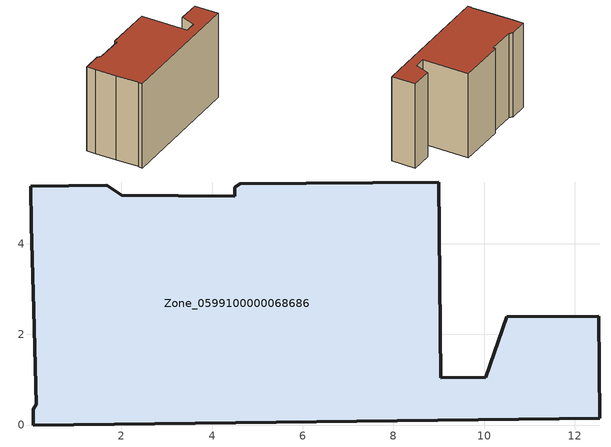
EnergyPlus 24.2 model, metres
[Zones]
Zone_0599100000068686
 floor ground (C_G): 4.5,5.04 4.5,5.24 4.62,5.32 9,5.36 9.04,1.04 10.04,1.05 10.5,2.39 12.53,2.4 12.55,0.15 0.06,0 0.06,0.35 0.12,0.46 0.07,2.54 0.01,4.41 0,5.27 1.68,5.29 2.01,5.07 z0
 wall outside (C_F): 12.55,0.15 12.53,2.4 10.5,2.39 10.04,1.05 9.04,1.04 9,5.36 4.62,5.32 4.5,5.24 4.5,5.04 2.01,5.07 1.68,5.29 0,5.27 0.01,4.41 0.07,2.54 0.12,0.46 0.06,0.35 0.06,0 12.55,0.15 z0:8.13
 roof outside (C_R): 0.06,0.35 0.06,0 12.55,0.15 12.53,2.4 10.5,2.39 10.04,1.05 9.04,1.04 9,5.36 4.62,5.32 4.5,5.24 4.5,5.04 2.01,5.07 1.68,5.29 0,5.27 0.01,4.41 0.07,2.54 0.12,0.46 z8.13
[BUILDING]
Pand.0599100000068686: North Axis=0; Terrain=City; Loads Convergence Tolerance Value=0.04; Temperature Convergence Tolerance Value=0.4; Solar Distribution=FullExterior; Maximum Number of Warmup Days=25; Minimum Number of Warmup Days=1
[Site:Location]
Rotterdam.The.Hague.AP_ZH_NLD Design_Conditions: Latitude=51.96; Longitude=4.45; Time Zone=1; Elevation=-4.5
[SITE:GROUNDTEMPERATURE:BUILDINGSURFACE]
18, 18, 18, 18, 18, 18, 18, 18, 18, 18, 18, 18
[MATERIAL] Thermal Absorptance=0.9; Solar Absorptance=0.7; Visible Absorptance=0.7
Name | Roughness | Thickness | Conductivity | Density | Specific Heat
G.TC.1975-1991 | MediumSmooth | 0.15 | 0.288461 | 540 | 1210
F.TC.1975-1991 | Rough | 0.3 | 0.230769 | 1920 | 840
R.TC.1975-1991 | MediumRough | 0.2 | 0.153846 | 1500 | 1000
[CONSTRUCTION]
C_G: G.TC.1975-1991
C_F: F.TC.1975-1991
C_R: R.TC.1975-1991
[ZONE]
Zone_0599100000068686: Type=1; Multiplier=1; Ceiling Height=Autocalculate; Volume=Autocalculate; Floor Area=autocalculate; Part of Total Floor Area=Yes
[ZONEINFILTRATION:DESIGNFLOWRATE]
Infil_Zone_0599100000068686: Zone or ZoneList or Space or SpaceList=Zone_0599100000068686; Schedule=AlwaysOn; Design Flow Rate Calculation Method=Flow/Area; Flow Rate per Floor Area=0.003; Constant Term Coefficient=1; Temperature Term Coefficient=0; Velocity Term Coefficient=0; Velocity Squared Term Coefficient=0
[HVACTEMPLATE:ZONE:IDEALLOADSAIRSYSTEM]
Zone_0599100000068686: Maximum Heating Supply Air Temperature=50; Minimum Cooling Supply Air Temperature=13; Maximum Heating Supply Air Humidity Ratio=0.0156; Minimum Cooling Supply Air Humidity Ratio=0.0077; Heating Limit=NoLimit; Cooling Limit=NoLimit; Dehumidification Control Type=ConstantSensibleHeatRatio; Cooling Sensible Heat Ratio=0.7; Dehumidification Setpoint=60; Humidification Control Type=None; Humidification Setpoint=30; Outdoor Air Method=None; Outdoor Air Flow Rate per Person=0.00944; Outdoor Air Flow Rate per Zone Floor Area=0; Outdoor Air Flow Rate per Zone=0; Demand Controlled Ventilation Type=None; Outdoor Air Economizer Type=NoEconomizer; Heat Recovery Type=None; Sensible Heat Recovery Effectiveness=0.7; Latent Heat Recovery Effectiveness=0.65
[ZONECONTROL:THERMOSTAT]
ThermostatControl_Zone_0599100000068686: Zone or ZoneList=Zone_0599100000068686; Control Type Schedule=DualSetpointControlType; Control 1=Thermostat_Zone_0599100000068686; Temperature Difference Between Cutout And Setpoint=0
[THERMOSTATSETPOINT:DUALSETPOINT]
Thermostat_Zone_0599100000068686: Heating Setpoint Temperature Schedule=HeatingSetpoint_Zone_0599100000068686; Cooling Setpoint Temperature Schedule=CoolingSetpoint_Zone_0599100000068686
[SCHEDULE:COMPACT]
HeatingSetpoint_Zone_0599100000068686: Through: 12/31, For: AllDays, Until: 24:00, 21
CoolingSetpoint_Zone_0599100000068686: Through: 12/31, For: AllDays, Until: 24:00, 24
DualSetpointControlType: Through: 12/31, For: AllDays, Until: 24:00, 4
AlwaysOn: Through: 12/31, For: AllDays, Until: 24:00, 1
